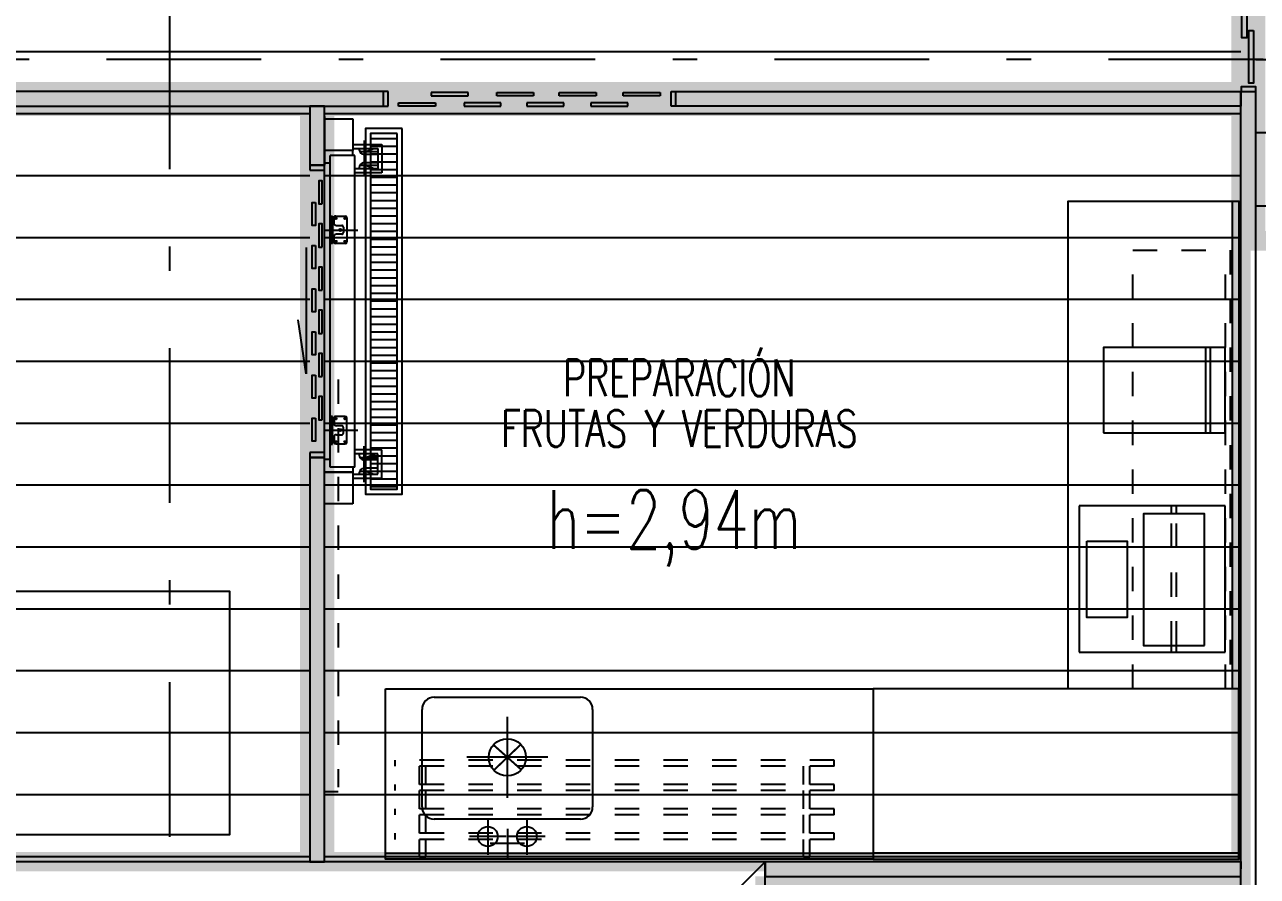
# Model space of a CAD drawing. Header units: millimetres. Extents: x -77 to 207, y -160 to 187.
# Drawn here: x -37.73 to -32.67, y 11.35 to 14.84 of the extents above; entities that cross this region are included whole.
import ezdxf
from ezdxf.enums import TextEntityAlignment as Align
from ezdxf.xclip import XClip

# ---------------------------------------------------------------- set-up
doc = ezdxf.new("R2010")
doc.units = ezdxf.units.MM
doc.header["$LTSCALE"] = 0.1
for name, pattern in [('X REF - ANELO INST bind$0$X REF - ANELO$0$DASHDOT2', [12.7, 6.35, -3.175, 0, -3.175]), ('X REF - ANELO INST bind$0$X REF - ANELO$0$DASHED', [0.75, 0.5, -0.25]), ('X REF - ANELO INST bind$0$X REF - ANELO$0$HIDDEN2', [0.1875, 0.125, -0.0625]), ('X REF - ANELO INST bind$0$X REF - ANELO$0$PLANO BASE ROCA II-2$0$HIDDEN', [0.375, 0.25, -0.125])]:
    doc.linetypes.add(name, pattern=pattern)
for name, color, linetype in [('C01 Foil blanco', 30, 'Continuous'), ('C02 PRY comun', 191, 'Continuous'), ('C07 P media Tº', 140, 'Continuous'), ('X REF - ANELO INST bind$0$X REF - ANELO$0$A-CAMARA', 7, 'Continuous'), ('X REF - ANELO INST bind$0$X REF - ANELO$0$C-CÁMARA', 8, 'Continuous'), ('X REF - ANELO INST bind$0$X REF - ANELO$0$C-METALICA', 8, 'Continuous'), ('X REF - ANELO INST bind$0$X REF - ANELO$0$E-AC INOX', 8, 'Continuous'), ('X REF - ANELO INST bind$0$X REF - ANELO$0$E-GENERAL', 8, 'Continuous'), ('X REF - ANELO INST bind$0$X REF - ANELO$0$E-REJILLAS', 8, 'Continuous'), ('X REF - ANELO INST bind$0$X REF - ANELO$0$MET-EJE CABRIADAS', 8, 'X REF - ANELO INST bind$0$X REF - ANELO$0$DASHDOT2'), ('X REF - ANELO INST bind$0$X REF - ANELO$0$R-NOMBRE LOCAL', 7, 'Continuous')]:
    doc.layers.add(name, color=color, linetype=linetype)
doc.styles.get("Standard").update_dxf_attribs({"font": 'arial.ttf'})
doc.styles.add('X REF - ANELO INST bind$0$X REF - ANELO$0$VAUX', font='romans.shx', dxfattribs={"width": 0.85})
pattern_1 = [(0, (0, 0), (0, 0.254), [])]

# ---------------------------------------------------------------- blocks, each defined once
blk = doc.blocks.new('X REF - ANELO INST bind$0$X REF - ANELO$0$CORTINA 120')
at = {"layer": 'X REF - ANELO INST bind$0$X REF - ANELO$0$C-CÁMARA'}
for p, q in [((-1.187878039766019, 5.529727786779404e-10), (-1.207878039766456, 5.529727786779404e-10)), ((-1.187878039766019, -0.0599999994465179), (-1.187878039766019, 5.529727786779404e-10)), ((-0.02787803976689252, -0.0599999994465179), (-0.02787803976689252, 5.529727786779404e-10)), ((-0.02787803976689252, 5.529727786779404e-10), (-0.007878039766455958, 5.529727786779404e-10)), ((-0.9913196434663405, -0.00367568342994673, -0.04208977810284295), (-1.142713643603201, -0.00367568342994673, -0.04208977810284295)), ((-1.142713643603201, -0.00367568342994673, -0.04208977810284295), (-1.142713643603201, -0.01726637770048001, -0.04208977810284295)), ((-1.142713643603201, -0.01726637770048001, -0.04208977810284295), (-0.9913196434663405, -0.01726637770048001, -0.04208977810284295)), ((-1.010216087129265, -0.06000000004951289), (-1.010216087129265, -0.04640930577897961)), ((-1.010216087129265, -0.04640930577897961), (-0.8588220869924044, -0.04640930577897961)), ((-0.9913196434663405, -0.01726637770048001, -0.04208977810284295), (-0.9913196434663405, -0.00367568342994673, -0.04208977810284295)), ((-0.728570066597058, -0.003675683430401477, -0.0420897781027488), (-0.879964066733919, -0.003675683430401477, -0.0420897781027488)), ((-0.879964066733919, -0.003675683430401477, -0.0420897781027488), (-0.879964066733919, -0.01726637770093475, -0.0420897781027488)), ((-0.879964066733919, -0.01726637770093475, -0.0420897781027488), (-0.728570066597058, -0.01726637770093475, -0.0420897781027488)), ((-0.8588220869924044, -0.04640930577897961), (-0.8588220869924044, -0.06000000004951289)), ((-0.7474665102599829, -0.04640930577943436), (-0.5960725101231219, -0.04640930577943436)), ((-0.7474665102599829, -0.06000000004996764), (-0.7474665102599829, -0.04640930577943436)), ((-0.728570066597058, -0.01726637770093475, -0.0420897781027488), (-0.728570066597058, -0.003675683430401477, -0.0420897781027488)), ((-0.4725410689484306, -0.003675683430401477, -0.0420897781027488), (-0.6239350690852916, -0.003675683430401477, -0.0420897781027488)), ((-0.6239350690852916, -0.003675683430401477, -0.0420897781027488), (-0.6239350690852916, -0.01726637770093475, -0.0420897781027488)), ((-0.6239350690852916, -0.01726637770093475, -0.0420897781027488), (-0.4725410689484306, -0.01726637770093475, -0.0420897781027488)), ((-0.5960725101231219, -0.04640930577943436), (-0.5960725101231219, -0.06000000004996764)), ((-0.489745697178023, -0.06000000004996764), (-0.489745697178023, -0.04640930577943436)), ((-0.489745697178023, -0.04640930577943436), (-0.338351697041162, -0.04640930577943436)), ((-0.4725410689484306, -0.01726637770093475, -0.0420897781027488), (-0.4725410689484306, -0.003675683430401477, -0.0420897781027488)), ((-0.3555563252707543, -0.01726637770093475, -0.0420897781027488), (-0.3555563252707543, -0.003675683430401477, -0.0420897781027488)), ((-0.3555563252707543, -0.003675683430401477, -0.0420897781027488), (-0.2041623251338933, -0.003675683430401477, -0.0420897781027488)), ((-0.2041623251338933, -0.01726637770093475, -0.0420897781027488), (-0.3555563252707543, -0.01726637770093475, -0.0420897781027488)), ((-0.338351697041162, -0.04640930577943436), (-0.338351697041162, -0.06000000004996764)), ((-0.06997295322662467, -0.04640930577943436), (-0.2213669533634857, -0.04640930577943436)), ((-0.2213669533634857, -0.04640930577943436), (-0.2213669533634857, -0.06000000004996764)), ((-0.2041623251338933, -0.003675683430401477, -0.0420897781027488), (-0.2041623251338933, -0.01726637770093475, -0.0420897781027488)), ((-0.06997295322662467, -0.06000000004996764), (-0.06997295322662467, -0.04640930577943436)), ((-1.207878039766456, -0.0599999994465179), (-1.187878039766019, -0.0599999994465179)), ((-0.8588220869924044, -0.06000000004951289), (-1.010216087129265, -0.06000000004951289)), ((-0.5960725101231219, -0.06000000004996764), (-0.7474665102599829, -0.06000000004996764)), ((-0.338351697041162, -0.06000000004996764), (-0.489745697178023, -0.06000000004996764)), ((-0.2213669533634857, -0.06000000004996764), (-0.06997295322662467, -0.06000000004996764)), ((-0.007878039766455958, -0.0599999994465179), (-0.02787803976689252, -0.0599999994465179))]:
    blk.add_line(p, q, dxfattribs=at)
blk = doc.blocks.new('X REF - ANELO INST bind$0$X REF - ANELO$0$p corred 120')
at = {"layer": 'X REF - ANELO INST bind$0$X REF - ANELO$0$E-REJILLAS'}
h = blk.add_hatch(dxfattribs=at)
h.set_pattern_fill('LINE', color=256, scale=0.009999999999999998, angle=0.004379848361435935, style=0)
h.set_pattern_definition([(0.004379848361399966, (0.2481686320427343, -0.3532290613159148), (-2.427058092618581e-06, 0.03174999990723447), [])])
h.paths.add_polyline_path([(0.358155909785961, -0.1103886063497837), (0.2481549925341823, -0.1103989873411818), (0.248244804801061, -1.57039991186858), (0.3582379384227863, -1.570387681822385)])
at = {"layer": 'X REF - ANELO INST bind$0$X REF - ANELO$0$A-CAMARA'}
for p, q in [((0.05999999982441295, -0.04081491753277078), (0.06001528837941805, -0.240814916949148)), ((1.528855500509962e-05, -0.240819503515695), (0.06001528837941805, -0.240814916949148)), ((0.06011466399240817, -1.439995412733879), (0.0001146641616287525, -1.439999999300426)), ((0.06012995254741327, -1.639995412150256), (0.06011466399240817, -1.439995412733879))]:
    blk.add_line(p, q, dxfattribs=at)
at = {"layer": 'X REF - ANELO INST bind$0$X REF - ANELO$0$C-CÁMARA'}
for p, q in [((0.06000076425243606, -0.05081491750547684), (0.1757701474975875, -0.05080606777278263)), ((0.06001066662838639, -0.1803546406222267), (0.06000076425243606, -0.05081491750547684)), ((0.1757701474975875, -0.05080606777278263), (0.1757800498735378, -0.1803457908895325)), ((0.2220541515694094, -0.1394822045592718), (0.2220653960052914, -0.2865783279469269)), ((0.1757800498735378, -0.1803457908895325), (0.06001066662838639, -0.1803546406222267)), ((0.1757800498735378, -0.180345790888623), (0.06001066662838639, -0.1803546406222267)), ((0.0601199439672655, -1.448145813609926), (0.06001466533916755, -0.1918450116183976)), ((0.1844876524999108, -0.2008054018231178), (0.08370771366617191, -0.2008131057214086)), ((0.08370771366617191, -1.47999360126687), (0.08370771366617191, -0.2008131057214086)), ((0.1757781758019519, -0.1558297811973262), (0.2948766508543486, -0.1558206769793742)), ((0.1757793988863341, -0.1718297811503362), (0.2788778739854934, -0.1718219000167664)), ((0.175781613914296, -0.2008060673360887), (0.1757800498739925, -0.180345790888623)), ((0.1845824734514281, -1.479985898184168), (0.1844876525001382, -0.2008054018231178)), ((0.2044048647235286, -0.1845064865067343), (0.2788788431953435, -0.1845007935091871)), ((0.2788797743542091, -0.19668191621804), (0.2288640077290438, -0.1966857395618717)), ((0.2302241637817133, -0.1845045128077345), (0.2622115918006784, -0.1718231740335341)), ((0.2788778739854934, -0.1718219000167664), (0.2788842776008096, -0.2555919567528235)), ((0.2948766508543486, -0.1558206769793742), (0.294885500638884, -0.2715907336214514)), ((0.06001528838032755, -0.240814916949148), (1.528855545984698e-05, -0.240819503515695)), ((1.528855545984698e-05, -0.240819503515695), (1.681741059655906e-05, -0.2608195034576966)), ((0.08371014833801382, -0.2326627043685221), (0.06001466533916755, -0.2326645157177154)), ((0.06001681723591901, -0.2608149168911496), (0.06001528838032755, -0.240814916949148)), ((0.2062584855543719, -0.2400055759146653), (0.2788830857102766, -0.2400000242887472)), ((0.2788823772325486, -0.23073194055155), (0.2288666106073833, -0.2307357638953818)), ((0.2288673190855661, -0.240003847632579), (0.2663012806833649, -0.255592918631919)), ((1.681741059655906e-05, -0.2608195034576966), (0.06001681723591901, -0.2608149168911496)), ((0.2788842776008096, -0.2555919567528235), (0.1844888152882049, -0.2555991726037519)), ((0.294885500638884, -0.2715907336214514), (0.1844900383725872, -0.2715991725567619)), ((0.08729172965922771, -0.4493557425068957), (0.09324605259007512, -0.4493552873418594)), ((0.08730037930263279, -0.5625076177891515), (0.08729172965922771, -0.4493557425068957)), ((0.09324605259007512, -0.4493552873418594), (0.09324780744327654, -0.4723117191999791)), ((0.106193054527921, -0.4496803036265646), (0.1446989094379205, -0.4496773601322275)), ((0.09324780744327654, -0.4723117191999791), (0.09325294737982404, -0.539550730765086)), ((0.09920984530572241, -0.4832590228613753), (0.09920781250821165, -0.4566666136709046)), ((0.1088823739219151, -0.4875365130603768), (0.1304370059829125, -0.4875348653645233)), ((0.1374233160277072, -0.4945201073846874), (0.1374250601061249, -0.5173355890440234)), ((0.1516852194822604, -0.4566626021523916), (0.1516927761804254, -0.5555169193826259)), ((0.09325294737982404, -0.539550730765086), (0.0932547022334802, -0.5625071626241152)), ((0.09921536920637664, -0.5555209309011389), (0.0992133114882563, -0.5286025157220138)), ((0.1304398180859607, -0.5243218990874539), (0.1088851860249633, -0.5243235467833074)), ((-0.01566472446438638, -0.5790260682858843), (-0.01562511544443623, -1.097178637416846)), ((0.0932547022334802, -0.5625071626241152), (0.08730037930263279, -0.5625076177891515)), ((0.1447075341602613, -0.5625032294269658), (0.1062016792507166, -0.562506172921303)), ((-0.01562511544443623, -1.097178637416846), (-0.04831090843890706, -0.8748282696492424)), ((0.09330871749943981, -1.271792225335048), (0.08735439456904714, -1.271792680500084)), ((0.08735439456904714, -1.271792680500084), (0.08736304421199748, -1.38494455578234)), ((0.09331047235309597, -1.294748657194077), (0.09330871749943981, -1.271792225335048)), ((0.09331561228964347, -1.361987668759184), (0.09331047235309597, -1.294748657194077)), ((0.09927045249696675, -1.278777545676576), (0.09927251021554184, -1.305695960855473)), ((0.1447615494266756, -1.271788292137899), (0.1062556945166762, -1.271791235632236)), ((0.130499670892732, -1.309971803358621), (0.1089450388312798, -1.309973451054475)), ((0.1517554161691805, -1.377627851388297), (0.1517478594710155, -1.278773534158063)), ((0.09331736714284489, -1.384944100617304), (0.09331561228964347, -1.361987668759184)), ((0.09927597639762098, -1.351039453716112), (0.09927800919513174, -1.37763186290681)), ((0.108947850934328, -1.346760484777406), (0.1305024829957802, -1.346758837081552)), ((0.1374877250159443, -1.339772527037212), (0.1374859809370719, -1.316957045377876)), ((0.08736304421199748, -1.38494455578234), (0.09331736714284489, -1.384944100617304)), ((0.1062643192394717, -1.384617104926974), (0.1447701741490164, -1.384614161432637)), ((0.2949801683280384, -1.409183688160965), (0.1845847060617416, -1.409192127096276)), ((0.2221690175942967, -1.541303350539692), (0.2221577731588695, -1.394207227151128)), ((0.2949890181125738, -1.524953744803042), (0.2949801683280384, -1.409183688160965)), ((0.06011313513499772, -1.419995412791877), (0.0001131353096752719, -1.419999999358424)), ((0.0001131353096752719, -1.419999999358424), (0.0001146641652667313, -1.439999999300426)), ((0.0001146641652667313, -1.439999999300426), (0.06011466399058918, -1.439995412733879)), ((0.08381077002786697, -1.44814400261771), (0.06011528703174918, -1.448145813965994)), ((0.2789813914591832, -1.425184911198357), (0.1845859291456691, -1.425192127049286)), ((0.2063579831938114, -1.440782395287442), (0.2789825833497162, -1.440776843661524)), ((0.2289668167245509, -1.440780667005356), (0.2663983945417385, -1.425185873077453)), ((0.2789832918278989, -1.450044927398721), (0.2289675252022789, -1.450048750742553)), ((0.2789877950749542, -1.508954967933505), (0.2789813914591832, -1.425184911198357)), ((0.06011928573752812, -1.500455689060573), (0.1758886689831343, -1.500446839327878)), ((0.1758886689876817, -1.500446839327878), (0.06011928574207559, -1.500455689060573)), ((0.06012918811347845, -1.629995412177323), (0.06011928573752812, -1.500455689060573)), ((0.1845824734514281, -1.479985898184168), (0.08370771366617191, -1.47999360126687)), ((0.175887104947833, -1.47998656288155), (0.1758905430597224, -1.524962849020994)), ((0.1758886689831343, -1.500446839327878), (0.1758985713586299, -1.629986562444628)), ((0.1758893199753402, -1.508962849067075), (0.2789877950749542, -1.508954967933505)), ((0.2045128473928344, -1.496281767439541), (0.278986825865104, -1.496276074441994)), ((0.2789858947062385, -1.484094951733141), (0.2289701280810732, -1.484098775076973)), ((0.2303321464510191, -1.496279793740541), (0.2623215128901393, -1.508956241950273)), ((0.1758905430597224, -1.524962849020994), (0.2949890181125738, -1.524953744803042)), ((0.1758985713586299, -1.629986562444628), (0.06012918811347845, -1.629995412177323))]:
    blk.add_line(p, q, dxfattribs=at)
at = {"layer": 'X REF - ANELO INST bind$0$X REF - ANELO$0$C-CÁMARA', "linetype": 'X REF - ANELO INST bind$0$X REF - ANELO$0$PLANO BASE ROCA II-2$0$HIDDEN'}
for p, q in [((0.116386141356088, -1.11961392538592), (0.1164979733785003, -2.793440282978281)), ((0.06020639532198402, -2.810870998430573), (0.1164979733785003, -2.810866695346249))]:
    blk.add_line(p, q, dxfattribs=at)
at = {"layer": 'X REF - ANELO INST bind$0$X REF - ANELO$0$C-CÁMARA'}
for points in [[(0.05041674581434563, -0.3994941732416919), (0.05040949998192445, -0.3047065086252587), (0.03681880575140895, -0.3047075475355996), (0.03682605158337537, -0.3994952121520328)], [(0.02314759106593556, -0.3932655428741327), (0.02315483689790199, -0.4880532074905659), (0.009564142667386477, -0.4880542464009068), (0.0095568968349653, -0.3932665817844736)], [(0.05042399164631206, -0.5766080732337286), (0.05041674581389088, -0.4818204086172955), (0.03682605158337537, -0.4818214475276363), (0.0368332974153418, -0.5766091121440695)], [(0.02315483689790199, -0.5703794428661695), (0.02316208272986842, -0.6651671074826027), (0.009571388499352906, -0.6651681463929435), (0.00956414266693173, -0.5703804817765104)], [(0.05043123747827849, -0.7537219732257654), (0.05042399164585731, -0.6589343086093322), (0.0368332974153418, -0.6589353475196731), (0.03684054324730823, -0.7537230121361063)], [(0.02317466922090716, -0.7474933418959608), (0.02318191505287359, -0.842281006512394), (0.009591220822358082, -0.8422820454227349), (0.009583974989936905, -0.7474943808063017)], [(0.05045106980128367, -0.9308358722555568), (0.05044382396886249, -0.8360482076391236), (0.03685312973834698, -0.8360492465494644), (0.03686037557031341, -0.9308369111658976)], [(0.02318191505287359, -0.9246072418879976), (0.02318916088484002, -1.019394906504431), (0.009598466654324511, -1.019395945414772), (0.009591220821903335, -0.9246082807983385)], [(0.05045831563325009, -1.107949772247594), (0.05045106980082892, -1.01316210763116), (0.03686037557031341, -1.013163146541501), (0.03686762140227984, -1.107950811157934)], [(0.02320174737565139, -1.101721140917789), (0.02320899320761782, -1.196508805534222), (0.009618298977102313, -1.196509844444563), (0.009611053144681136, -1.10172217982813)], [(0.0504781479560279, -1.285063671277385), (0.05047090212360672, -1.190276006660952), (0.03688020789309121, -1.190277045571293), (0.03688745372505764, -1.285064710187726)], [(0.02320899320761782, -1.278835040909826), (0.02321623903958425, -1.373622705526259), (0.009625544809068742, -1.3736237444366), (0.009618298976647566, -1.278836079820167)]]:
    blk.add_lwpolyline(points, close=True, dxfattribs=at)
for centre, radius in [((0.1070926787383542, -0.4587212149817788), 0.002908384888042701), ((0.1246872976612394, -0.5066786752743155), 0.004410272040486828), ((0.1438006674629833, -0.458718408921186), 0.002908384888042701), ((0.1070999212256538, -0.5534651241321171), 0.002908384888042701), ((0.1438079099502829, -0.5534623180715244), 0.002908384888042701), ((0.1071553187271093, -1.280832146987677), 0.002908384888042701), ((0.1438633074517384, -1.280829340927085), 0.002908384888042701), ((0.1247498479292517, -1.327615906442588), 0.004410272040486828), ((0.1071625612144089, -1.375576056137788), 0.002908384888042701), ((0.143870549939038, -1.375573250077196), 0.002908384888042701)]:
    blk.add_circle(centre, radius, dxfattribs=at)
for centre, radius, start, end in [((0.2252351918427848, -0.173323533949997), 0.02364235512369152, 176.3727696468299, 278.829111032391), ((0.2252413665073618, -0.2540985240282225), 0.02364235512369152, 81.17964866432548, 183.6359900498738), ((0.1061935885400089, -0.4566660796588167), 0.006985776052429889, 90.00437984836142, 180.0043798483615), ((0.1446994434500084, -0.4566631361644795), 0.006985776052429889, 0.004379848361439611, 90.00437984836142), ((0.110960614987107, -0.4697622555502221), 0.01789534341620205, 171.8182378285166, 263.3310172399561), ((0.1304375399954552, -0.4945206413967753), 0.006985776052374604, 0.00437984929942335, 90.00437984929941), ((0.1109661444925223, -0.5420974863538959), 0.01789534341620205, 96.67774245677106, 188.1905218681915), ((0.1062011452381739, -0.555520396889051), 0.006985776052429889, 180.0043798483615, 270.0043798483615), ((0.1304392840738728, -0.5173361230561113), 0.006985776052374604, 270.0043798474234, 0.00437984742345584), ((0.1447070001481734, -0.5555174533947138), 0.006985776052429889, 270.0043798483615, 0.004379848361439611), ((0.1110232798964716, -1.292199193543411), 0.01789534341620205, 171.8182378285166, 263.3310172399561), ((0.106256228528764, -1.278777011664488), 0.006985776052429889, 90.00437984836142, 180.0043798483615), ((0.1305002049048198, -1.316957579389964), 0.006985776052374604, 0.00437984929942335, 90.00437984929941), ((0.1447620834387635, -1.278774068170151), 0.006985776052429889, 0.004379848361439611, 90.00437984836142), ((0.1110288094023417, -1.364534424347084), 0.01789534341620205, 96.67774245677106, 188.1905218681915), ((0.1305019489836923, -1.3397730610493), 0.006985776052374604, 270.0043798474234, 0.00437984742345584), ((0.106263785226929, -1.377631328894722), 0.006985776052429889, 180.0043798483615, 270.0043798483615), ((0.1447696401369285, -1.377628385400385), 0.006985776052429889, 270.0043798483615, 0.004379848361439611), ((0.2253387093164747, -1.426686545130451), 0.02364235512369152, 176.3727696468299, 278.829111032391), ((0.2253448839810517, -1.507461535209586), 0.02364235512369152, 81.17964866432548, 183.6359900498738)]:
    blk.add_arc(centre, radius, start, end, dxfattribs=at)
at = {"layer": 'X REF - ANELO INST bind$0$X REF - ANELO$0$C-METALICA', "color": 8}
for p, q in [((0.05832298370523858, -0.5066837483466315), (0.197015201661543, -0.5066731463286942)), ((0.05838553397279611, -1.327620979514904), (0.1970777519295552, -1.327610377496967))]:
    blk.add_line(p, q, dxfattribs=at)
at = {"layer": 'X REF - ANELO INST bind$0$X REF - ANELO$0$E-REJILLAS'}
blk.add_lwpolyline([(0.3781630244451264, -0.09039379684548277), (0.228162579324362, -0.09039379684548277), (0.2282359017424369, -1.590393796845483), (0.3782394672196971, -1.590393796845483), (0.3781630244451264, -0.09039379684548277)], dxfattribs=at)
blk.add_lwpolyline([(0.358155909785961, -0.1103886063497837), (0.2481549925341823, -0.1103989873411818), (0.248244804801061, -1.57039991186858), (0.3582379384227863, -1.570387681822385)], close=True, dxfattribs=at)
blk = doc.blocks.new('X REF - ANELO INST bind$0$X REF - ANELO$0$cortina 2.00')
at = {"layer": 'X REF - ANELO INST bind$0$X REF - ANELO$0$C-CÁMARA', "elevation": 0.0008353104744430037}
for points in [[(2008.240528821176, 1451.491705923802), (2008.240528821176, 1451.471705923801), (2008.300528821175, 1451.471705923801), (2008.300528821175, 1451.491705923802)], [(2008.240528821176, 1449.491705923802), (2008.240528821176, 1449.511705923802), (2008.300528821175, 1449.511705923802), (2008.300528821175, 1449.491705923802)]]:
    blk.add_lwpolyline(points, dxfattribs=at)
at = {"layer": 'X REF - ANELO INST bind$0$X REF - ANELO$0$C-CÁMARA', "elevation": 0.0008353119121495744}
for points in [[(2008.249090382016, 1451.241139841509), (2008.249090382016, 1451.457028989322), (2008.269090382016, 1451.457028989322), (2008.269090382016, 1451.241139841509)], [(2008.277755939228, 1451.050735397096), (2008.277755939228, 1451.270735397092), (2008.297755939227, 1451.270735397092), (2008.297755939227, 1451.050735397096)], [(2008.249090382016, 1450.876856772984), (2008.249090382016, 1451.076856772979), (2008.269090382016, 1451.076856772979), (2008.269090382016, 1450.876856772984)], [(2008.277755939228, 1450.716856772985), (2008.277755939228, 1450.91685677298), (2008.297755939227, 1450.91685677298), (2008.297755939227, 1450.716856772985)], [(2008.249090382016, 1450.54992047671), (2008.249090382016, 1450.749920476706), (2008.269090382016, 1450.749920476706), (2008.269090382016, 1450.54992047671)], [(2008.277755939228, 1450.379516032299), (2008.277755939228, 1450.579516032295), (2008.297755939227, 1450.579516032295), (2008.297755939227, 1450.379516032299)], [(2008.249090382016, 1450.20564343975), (2008.249090382016, 1450.405643439745), (2008.269090382016, 1450.405643439745), (2008.269090382016, 1450.20564343975)], [(2008.277755939228, 1450.04564343975), (2008.277755939228, 1450.245643439745), (2008.297755939227, 1450.245643439745), (2008.297755939227, 1450.04564343975)], [(2008.249090382016, 1449.878701111913), (2008.249090382016, 1450.078701111908), (2008.269090382016, 1450.078701111908), (2008.269090382016, 1449.878701111913)], [(2008.277755939228, 1449.715232963775), (2008.277755939228, 1449.91523296377), (2008.297755939227, 1449.91523296377), (2008.297755939227, 1449.715232963775)], [(2008.249090382016, 1449.551764815638), (2008.249090382016, 1449.751764815633), (2008.269090382016, 1449.751764815633), (2008.269090382016, 1449.551764815638)]]:
    blk.add_lwpolyline(points, close=True, dxfattribs=at)
blk = doc.blocks.new('X REF - ANELO INST bind$0$X REF - ANELO$0$N Local')
at = {"layer": 'X REF - ANELO INST bind$0$X REF - ANELO$0$R-NOMBRE LOCAL', "lineweight": 0, "style": 'X REF - ANELO INST bind$0$X REF - ANELO$0$VAUX', "width": 0.85}
for p in [(6337.571769196384, -934.4548905287525), (6337.571769196384, -934.7148587994149)]:
    blk.add_attdef('NOMBRE', text='', height=0.1822500000000217, dxfattribs=at).set_placement(p, align=Align.CENTER)
blk = doc.blocks.new('X REF - ANELO INST bind$0$X REF - ANELO$0$Mesada 2000x700')
at = {"layer": 'X REF - ANELO INST bind$0$X REF - ANELO$0$E-AC INOX', "elevation": -0.01527033630887057}
for points in [[(-37.01162645573577, 1.864283788223347), (-35.01162645573599, 1.864283788223347), (-35.01162645573599, 1.164283788223301), (-37.01162645573577, 1.164283788223301)], [(-37.01162645573577, 1.189283788223285), (-35.01162645573599, 1.189283788223285), (-35.01162645573599, 1.164283788223301), (-37.01162645573577, 1.164283788223301)]]:
    blk.add_lwpolyline(points, close=True, dxfattribs=at)
blk = doc.blocks.new('X REF - ANELO INST bind$0$X REF - ANELO$0$Estanteria 1800x400')
at = {"layer": 'X REF - ANELO INST bind$0$X REF - ANELO$0$E-AC INOX', "linetype": 'X REF - ANELO INST bind$0$X REF - ANELO$0$DASHED', "elevation": -0.01527033630887057}
blk.add_lwpolyline([(-36.81162645573599, -0.03825719987361964), (-36.81162645573599, 0.3617428001269261), (-35.01162645573599, 0.3617428001269261), (-35.01162645573599, -0.03825719987361964)], close=True, dxfattribs=at)
blk.add_lwpolyline([(-36.81162645573599, -0.01825719987362362), (-35.01162645573599, -0.01825719987362362)], dxfattribs=at)
blk = doc.blocks.new('X REF - ANELO INST bind$0$X REF - ANELO$0$BALANZA')
at = {"layer": 'X REF - ANELO INST bind$0$X REF - ANELO$0$E-AC INOX'}
for p, q in [((0, -0.05999999999999961), (0.3500000000000005, -0.05999999999999961)), ((0, -0.08000000000000007), (0.3500000000000005, -0.08000000000000007))]:
    blk.add_line(p, q, dxfattribs=at)
blk.add_lwpolyline([(0, -0.5), (0, 0), (0.3500000000000005, 0), (0.3500000000000005, -0.5)], close=True, dxfattribs=at)
blk = doc.blocks.new('X REF - ANELO INST bind$0$X REF - ANELO$0$Envasadora Resinite')
at = {"layer": 'X REF - ANELO INST bind$0$X REF - ANELO$0$E-AC INOX'}
for p, q in [((0, -0.6000000000000227), (0, 0)), ((0.6000000000000227, 0), (0.6000000000000227, -0.6000000000000227))]:
    blk.add_line(p, q, dxfattribs=at)
at = {"layer": 'X REF - ANELO INST bind$0$X REF - ANELO$0$E-AC INOX', "linetype": 'X REF - ANELO INST bind$0$X REF - ANELO$0$HIDDEN2'}
for p, q in [((0, -0.2000000000000455), (0.02749999999997499, -0.2000000000000455)), ((0.02749999999997499, -0.2000000000000455), (0.5674999999999955, -0.2000000000000455)), ((0.5674999999999955, -0.2000000000000455), (0.6000000000000227, -0.2000000000000455)), ((0, -0.2200000000000273), (0.02749999999997499, -0.2200000000000273)), ((0.02749999999997499, -0.2200000000000273), (0.5674999999999955, -0.2200000000000273)), ((0.5674999999999955, -0.2200000000000273), (0.6000000000000227, -0.2200000000000273))]:
    blk.add_line(p, q, dxfattribs=at)
at = {"layer": 'X REF - ANELO INST bind$0$X REF - ANELO$0$E-AC INOX'}
for points in [[(0.02749999999997499, -0.08500000000003638), (0.5674999999999955, -0.08500000000003638), (0.5674999999999955, -0.3350000000000364), (0.02749999999997499, -0.3350000000000364)], [(0.4549999999999841, -0.5674999999999955), (0.4549999999999841, -0.4025000000000318), (0.1424999999999841, -0.4025000000000318), (0.1424999999999841, -0.5674999999999955)]]:
    blk.add_lwpolyline(points, close=True, dxfattribs=at)
at = {"layer": 'X REF - ANELO INST bind$0$X REF - ANELO$0$E-GENERAL'}
for p, q in [((0, 0), (0.6000000000000227, 0)), ((0.6000000000000227, -0.6000000000000227), (0, -0.6000000000000227))]:
    blk.add_line(p, q, dxfattribs=at)
blk = doc.blocks.new('X REF - ANELO INST bind$0$X REF - ANELO$0$Mesada 1500x700')
at = {"layer": 'X REF - ANELO INST bind$0$X REF - ANELO$0$E-AC INOX', "elevation": -0.01527033630887057}
for points in [[(-33.51162645573599, 1.864283788223347), (-35.01162645573599, 1.864283788223347), (-35.01162645573599, 1.164283788222164), (-33.51162645573599, 1.164283788222164)], [(-33.51162645573599, 1.189283788222163), (-35.01162645573599, 1.189283788222163), (-35.01162645573599, 1.164283788222164), (-33.51162645573599, 1.164283788222164)]]:
    blk.add_lwpolyline(points, close=True, dxfattribs=at)
blk = doc.blocks.new('X REF - ANELO INST bind$0$X REF - ANELO$0$Estantería de caños 1800x400')
at = {"layer": 'X REF - ANELO INST bind$0$X REF - ANELO$0$E-AC INOX', "linetype": 'X REF - ANELO INST bind$0$X REF - ANELO$0$DASHED'}
for p, q in [((-26.60867388031124, 10.62113270285357, 1.776889401242099e-09), (-28.40867388026891, 10.62113270285357, 1.776889401242099e-09)), ((-28.40867388026891, 10.59613270285428, 1.776889401242099e-09), (-28.40867388026891, 10.62113270285357, 1.776889401242099e-09)), ((-26.60867388031124, 10.59613270285428, 1.776889401242099e-09), (-26.60867388031124, 10.62113270285357, 1.776889401242099e-09)), ((-26.60867388031124, 10.59613270285428, 1.776889401242099e-09), (-28.40867388026891, 10.59613270285428, 1.776889401242099e-09)), ((-28.30867388027127, 10.52113270285605, 1.776889401242099e-09), (-28.30867388027127, 10.59613270285428, 1.776889401242099e-09)), ((-28.28367388027186, 10.52113270285605, 1.776889401242099e-09), (-28.28367388027186, 10.59613270285428, 1.776889401242099e-09)), ((-26.73367388030852, 10.52113270285605, 1.776889401242099e-09), (-26.73367388030852, 10.59613270285428, 1.776889401242099e-09)), ((-26.70867388030911, 10.52113270285605, 1.776889401242099e-09), (-26.70867388030911, 10.59613270285428, 1.776889401242099e-09)), ((-26.60867388031124, 10.52113270285605, 1.776889401242099e-09), (-28.40867388026891, 10.52113270285605, 1.776889401242099e-09)), ((-28.40867388026891, 10.49613270285664, 1.776889401242099e-09), (-28.40867388026891, 10.52113270285605, 1.776889401242099e-09)), ((-26.60867388031124, 10.49613270285664, 1.776889401242099e-09), (-26.60867388031124, 10.52113270285605, 1.776889401242099e-09)), ((-26.60867388031124, 10.49613270285664, 1.776889401242099e-09), (-28.40867388026891, 10.49613270285664, 1.776889401242099e-09)), ((-28.30867388027127, 10.42113270285842, 1.776889401242099e-09), (-28.30867388027127, 10.49613270285664, 1.776889401242099e-09)), ((-28.28367388027186, 10.42113270285842, 1.776889401242099e-09), (-28.28367388027186, 10.49613270285664, 1.776889401242099e-09)), ((-26.73367388030852, 10.42113270285842, 1.776889401242099e-09), (-26.73367388030852, 10.49613270285664, 1.776889401242099e-09)), ((-26.70867388030911, 10.42113270285842, 1.776889401242099e-09), (-26.70867388030911, 10.49613270285664, 1.776889401242099e-09)), ((-26.60867388031124, 10.42113270285842, 1.776889401242099e-09), (-28.40867388026891, 10.42113270285842, 1.776889401242099e-09)), ((-28.40867388026891, 10.39613270285889, 1.776889401242099e-09), (-28.40867388026891, 10.42113270285842, 1.776889401242099e-09)), ((-26.60867388031124, 10.39613270285889, 1.776889401242099e-09), (-26.60867388031124, 10.42113270285842, 1.776889401242099e-09)), ((-26.60867388031124, 10.39613270285889, 1.776889401242099e-09), (-28.40867388026891, 10.39613270285889, 1.776889401242099e-09)), ((-28.30867388027127, 10.32113270286067, 1.776889401242099e-09), (-28.30867388027127, 10.39613270285889, 1.776889401242099e-09)), ((-28.28367388027186, 10.32113270286067, 1.776889401242099e-09), (-28.28367388027186, 10.39613270285889, 1.776889401242099e-09)), ((-26.73367388030852, 10.32113270286067, 1.776889401242099e-09), (-26.73367388030852, 10.39613270285889, 1.776889401242099e-09)), ((-26.70867388030911, 10.32113270286067, 1.776889401242099e-09), (-26.70867388030911, 10.39613270285889, 1.776889401242099e-09)), ((-26.60867388031124, 10.32113270286067, 1.776889401242099e-09), (-28.40867388026891, 10.32113270286067, 1.776889401242099e-09)), ((-28.40867388026891, 10.29613270286137, 1.776889401242099e-09), (-28.40867388026891, 10.32113270286067, 1.776889401242099e-09)), ((-26.60867388031124, 10.29613270286137, 1.776889401242099e-09), (-26.60867388031124, 10.32113270286067, 1.776889401242099e-09)), ((-26.60867388031124, 10.29613270286137, 1.776889401242099e-09), (-28.40867388026891, 10.29613270286137, 1.776889401242099e-09)), ((-28.30867388027127, 10.22113270286314, 1.776889401242099e-09), (-28.30867388027127, 10.29613270286137, 1.776889401242099e-09)), ((-28.28367388027186, 10.22113270286314, 1.776889401242099e-09), (-28.28367388027186, 10.29613270286137, 1.776889401242099e-09)), ((-26.73367388030852, 10.22113270286314, 1.776889401242099e-09), (-26.73367388030852, 10.29613270286137, 1.776889401242099e-09)), ((-26.70867388030911, 10.22113270286314, 1.776889401242099e-09), (-26.70867388030911, 10.29613270286137, 1.776889401242099e-09)), ((-28.30867388027127, 10.22113270286314, 1.776889401242099e-09), (-28.28367388027186, 10.22113270286314, 1.776889401242099e-09)), ((-26.70867388030911, 10.22113270286314, 1.776889401242099e-09), (-26.73367388030852, 10.22113270286314, 1.776889401242099e-09))]:
    blk.add_line(p, q, dxfattribs=at)
blk = doc.blocks.new('X REF - ANELO INST bind$0$X REF - ANELO$0$VEGETALES')
at = {"layer": 'X REF - ANELO INST bind$0$X REF - ANELO$0$E-AC INOX'}
for p, q in [((0.3700000000000472, -0.1442864126543757), (0.3700000000000472, 0.007187782542407817)), ((0.4500000000000313, -0.1000000000000032), (0.4500000000000313, 0.02000000000000135)), ((0.5300000000000722, -0.1442864126543757), (0.5300000000000722, 0.007187782542407817)), ((0.3799999999999812, -0.04000000000000092), (0.5200000000000813, -0.04000000000000092)), ((0.2942629024016554, -0.06854931505598394), (0.4457370975984389, -0.06854931505598394)), ((0.4542629024016804, -0.06854931505598394), (0.605737097598464, -0.06854931505598394)), ((0.15, -0.1400000000000006), (0.7499999999999986, -0.1400000000000023)), ((0.1000000000000029, -0.590000000000007), (0.1000000000000029, -0.1900000000000013)), ((0.8000000000000028, -0.190000000000003), (0.8000000000000028, -0.5900000000000087)), ((0.4499154187814085, -0.2271712965277164), (0.4499154187814085, -0.5599354359421707)), ((0.2835333490741547, -0.3935533662349453), (0.6162974884886623, -0.3935533662349453)), ((0.7499999999999986, -0.6400000000000059), (0.15, -0.6400000000000041))]:
    blk.add_line(p, q, dxfattribs=at)
at = {"layer": 'X REF - ANELO INST bind$0$X REF - ANELO$0$E-AC INOX', "const_width": 0.008}
for points in [[(0.3928510106363703, -0.3427805989692754), (0.5069049580368343, -0.4444101552430677)], [(0.5051211127193298, -0.3407655652805968), (0.3946290583671086, -0.4462566766138902)]]:
    blk.add_lwpolyline(points, dxfattribs=at)
at = {"layer": 'X REF - ANELO INST bind$0$X REF - ANELO$0$E-AC INOX'}
for centre, radius in [((0.3700000000000472, -0.06854931505598394), 0.0407370975983872), ((0.5300000000000722, -0.06854931505598394), 0.0407370975983872), ((0.4499154187814085, -0.3935533662349453), 0.0763820697072326)]:
    blk.add_circle(centre, radius, dxfattribs=at)
for centre, radius, start, end in [((0.15, -0.1900000000000013), 0.0499999999999999, 90, 180), ((0.7499999999999986, -0.190000000000003), 0.0499999999999998, 0, 90), ((0.15, -0.590000000000007), 0.0499999999999998, 180, 270), ((0.7499999999999986, -0.5900000000000087), 0.0499999999999999, 270, 0)]:
    blk.add_arc(centre, radius, start, end, dxfattribs=at)
blk = doc.blocks.new('X REF - ANELO INST bind$0$X REF - ANELO')
at = {"layer": 'X REF - ANELO INST bind$0$X REF - ANELO$0$A-CAMARA'}
for points in [[(-42.67640985020671, 14.56808219254885), (-42.67640985020671, 14.56808219254885), (-42.61640985020654, 14.50808219254891), (-42.61640985020654, 14.50808219254891), (-42.61640985020654, 14.50808219254891), (-42.61640985020654, 14.50808219254891), (-36.25462228685569, 14.50808219254845), (-36.25462228685569, 14.50808219254845), (-36.25462228685592, 14.56808219254885), (-36.25462228685592, 14.56808219254885), (-42.67640985020671, 14.56808219254885)], [(-32.73692623541683, 14.56807536487093), (-32.73692623541683, 14.56807536487093), (-32.73692623541683, 14.56807536487093), (-32.67692623541734, 14.5680753648707), (-32.67692623541734, 14.5680753648707), (-32.67692623541734, 14.5680753648707), (-32.67692490837476, 1.535112985265682), (-32.67692490837476, 1.535112985265682), (-32.73692623541683, 1.535112985262044), (-32.73692623541683, 1.535112985262044), (-32.73692623541683, 14.56807536487093)], [(-36.49640984916346, 14.50808219896585), (-36.49640984916346, 14.50808219896585), (-36.49640984916346, 14.50808219896585), (-36.55640984916363, 14.50808219896585), (-36.55640984916363, 14.50808219896585), (-36.55640984916363, 14.50808219896585), (-36.55636427820582, 14.2661498638417), (-36.55636427820582, 14.2661498638417), (-36.49640672269061, 14.26615444716385), (-36.49640672269061, 14.26615444716385), (-36.49640984916346, 14.50808219896585)], [(-36.49624969988031, 13.06623446405224), (-36.49624969988031, 13.06623446405224), (-36.49624969988031, 13.06623446405224), (-36.55624969988025, 13.06623446405178), (-36.55624969988025, 13.06623446405178), (-36.55624969988025, 13.06623446405178), (-36.55624859403548, 11.40809122018913), (-36.55624859403548, 11.40809122018913), (-36.49624859403551, 11.40809133139459), (-36.49624859403551, 11.40809133139459), (-36.49624969988031, 13.06623446405224)], [(-42.67640908604308, 11.40807987693494), (-42.67640908604308, 11.40807987693494), (-42.67640908604308, 11.40807987693494), (-42.57640985020566, 11.30807999007443), (-42.57640985020566, 11.30807999007443), (-42.57640985020566, 11.30807999007443), (-34.78918867473579, 11.30807999007465), (-34.78918867473579, 11.30807999007465), (-34.68919555630094, 11.4080946806306), (-34.68919555630094, 11.4080946806306), (-42.67640908604308, 11.40807987693494)], [(-34.78918867473664, 8.687521474611863), (-34.78918867473664, 8.687521474611863), (-34.78918867473664, 8.687521474611863), (-34.6890809069901, 8.587521474612181), (-34.6890809069901, 8.587521474612181), (-34.6890809069901, 8.587521474612181), (-34.68919613700295, 11.40808652085803), (-34.68919613700295, 11.40808652085803), (-34.78918867473579, 11.30807999007465), (-34.78918867473579, 11.30807999007465), (-34.78918867473664, 8.687521474611863)], [(-32.73692623541683, 11.34808219280939), (-32.73692623541683, 11.34808219280939), (-32.73692623541683, 11.34808219280939), (-32.73640984886561, 11.4080821928655), (-32.73640984886561, 11.4080821928655), (-32.73640984886561, 11.4080821928655), (-34.68894294879874, 11.4080821928655), (-34.68894294879874, 11.4080821928655), (-34.68894294879851, 11.34808219286533), (-34.68894294879851, 11.34808219286533), (-32.73692623541683, 11.34808219280939)]]:
    blk.add_lwpolyline(points, dxfattribs=at)
blk.add_lwpolyline([(-35.0546222868557, 14.56808219311456), (-32.73692623541683, 14.56808219311455), (-32.73692623541683, 14.50808219254846), (-35.0546222868557, 14.50808219254846)], close=True, dxfattribs=at)
at = {"layer": 'X REF - ANELO INST bind$0$X REF - ANELO$0$E-GENERAL'}
blk.add_lwpolyline([(-38.08632835320492, 12.51808086579239), (-36.88632835320487, 12.51808086579239), (-36.88632835320487, 11.51808086579239), (-38.08632835320492, 11.51808086579239)], close=True, dxfattribs=at)
at = {"layer": 'X REF - ANELO INST bind$0$X REF - ANELO$0$MET-EJE CABRIADAS'}
for p, q in [((-37.13073689528846, -0.8195543707501998, 0.01943700474020715), (-37.13073689528845, 42.12119932185125, 0.01943700474020715)), ((1.604296267333216, 14.69992297281351), (-54.27994433827325, 14.69992297281353))]:
    blk.add_line(p, q, dxfattribs=at)
at = {"rotation": 180}
blk.add_blockref('X REF - ANELO INST bind$0$X REF - ANELO$0$cortina 2.00', (1975.56411897097, 1466.059788116349), dxfattribs=at)
at = {"xscale": -1}
blk.add_blockref('X REF - ANELO INST bind$0$X REF - ANELO$0$CORTINA 120', (-36.26250032662215, 14.56808219199497), dxfattribs=at)
blk.add_blockref('X REF - ANELO INST bind$0$X REF - ANELO$0$p corred 120', (-36.55637956676128, 14.50696936735717))
ref = blk.add_blockref('X REF - ANELO INST bind$0$X REF - ANELO$0$N Local', (5035.016493181929, 760.8824300719477), dxfattribs=dict(xscale=-0.7999999999999545, yscale=0.8000000000000114, zscale=0.8))
ref.add_attrib('NOMBRE', 'PREPARACIÓN', dxfattribs={"layer": 'X REF - ANELO INST bind$0$X REF - ANELO$0$R-NOMBRE LOCAL', "lineweight": 0, "height": 0.15, "style": 'X REF - ANELO INST bind$0$X REF - ANELO$0$VAUX', "width": 0.7}).set_placement((-35.04092217518324, 13.31851764895134), align=Align.CENTER)
ref.add_attrib('NOMBRE', 'FRUTAS Y VERDURAS', dxfattribs={"layer": 'X REF - ANELO INST bind$0$X REF - ANELO$0$R-NOMBRE LOCAL', "lineweight": 0, "height": 0.15, "style": 'X REF - ANELO INST bind$0$X REF - ANELO$0$VAUX', "width": 0.7}).set_placement((-35.04092217518415, 13.11054303242133), align=Align.CENTER)
at = {"layer": 'X REF - ANELO INST bind$0$X REF - ANELO$0$E-AC INOX'}
for name, p, rotation in [('X REF - ANELO INST bind$0$X REF - ANELO$0$Mesada 2000x700', (-31.58212772654816, 49.12970867291216), 90), ('X REF - ANELO INST bind$0$X REF - ANELO$0$Estanteria 1800x400', (-32.81924201986637, 48.92970867291238), 90), ('X REF - ANELO INST bind$0$X REF - ANELO$0$VEGETALES', (-35.29641151477124, 11.44308221717633), 180)]:
    blk.add_blockref(name, p, dxfattribs=dict(at, rotation=rotation))
at = {"layer": 'X REF - ANELO INST bind$0$X REF - ANELO$0$E-AC INOX', "xscale": -1, "rotation": 270}
for name, p in [('X REF - ANELO INST bind$0$X REF - ANELO$0$BALANZA', (-32.80141151477144, 13.16808221717642)), ('X REF - ANELO INST bind$0$X REF - ANELO$0$Envasadora Resinite', (-32.80141151477144, 12.2680822171764))]:
    blk.add_blockref(name, p, dxfattribs=at)
at = {"layer": 'X REF - ANELO INST bind$0$X REF - ANELO$0$E-AC INOX'}
for name, p in [('X REF - ANELO INST bind$0$X REF - ANELO$0$Mesada 2000x700', (0.7652149409645261, 10.25379842895305)), ('X REF - ANELO INST bind$0$X REF - ANELO$0$Mesada 1500x700', (0.7652149409645261, 10.25379842895305)), ('X REF - ANELO INST bind$0$X REF - ANELO$0$Estantería de caños 1800x400', (-7.797376100959923, 1.203724894641443))]:
    blk.add_blockref(name, p, dxfattribs=at)
blk = doc.blocks.new('X REF - ANELO INST bind')
ref = blk.add_blockref('X REF - ANELO INST bind$0$X REF - ANELO', (0, 0))
XClip(ref).set_block_clipping_path([(-76.96807374145067, -24.7711317477457), (92.98603554183842, 61.16696301676586)])

msp = doc.modelspace()

# ---------------------------------------------------------------- hatches: boundary and pattern name
at = {"layer": 'C01 Foil blanco'}
h = msp.add_hatch(dxfattribs=at)
h.set_pattern_fill('ANSI31', color=256, scale=0.08, style=0)
h.set_pattern_definition([(45, (0, 0), (-0.179605122421383, 0.1796051224213831), [])])
edge = h.paths.add_edge_path()
edge.add_line((-49.02141086340885, 4.584873984418305), (-49.02140985002017, 14.56085159720625))
edge.add_line((-49.02140985002017, 14.56085159720625), (-53.1983998503886, 14.56085159720625))
edge.add_line((-53.1983998503886, 14.56085159720625), (-53.19839985038858, 16.71428552928791))
edge.add_line((-53.19839985038858, 16.71428552928791), (-49.02145092644702, 16.71428557417472))
edge.add_line((-49.02145092644702, 16.71428557417472), (-49.02145092644702, 37.38051236047079))
edge.add_line((-49.02145092644702, 37.38051236047079), (-26.42259650580444, 37.38051242885036))
edge.add_line((-26.42259650580444, 37.38051242885036), (-26.42259650580442, 33.42657431887688))
edge.add_line((-26.42259650580442, 33.42657431887688), (-29.12063812359155, 33.42657431887689))
edge.add_line((-29.12063812359155, 33.42657431887689), (-29.12063812359155, 29.24521714768838))
edge.add_line((-29.12063812359155, 29.24521714768838), (-42.67706725901888, 29.2452284248257))
edge.add_line((-42.67706725901888, 29.2452284248257), (-42.67641222366787, 4.584872972811588))
edge.add_line((-42.67641222366787, 4.584872972811589), (-49.0214097728151, 4.585018212114846))
at = {"layer": 'C02 PRY comun'}
h = msp.add_hatch(dxfattribs=at)
h.set_pattern_fill('_USER', color=256, scale=0.3, double=1, pattern_type=0)
h.set_pattern_definition([(0, (0, 0), (0, 0.3), []), (90, (0, 0), (-0.3, 1.836909530733566e-17), [])])
edge = h.paths.add_edge_path()
edge.add_line((-32.67685472678063, 23.98409735019364), (-32.67692623541709, 23.589430929084))
edge.add_line((-32.67692623541709, 23.589430929084), (-31.89064604953032, 23.58943092908403))
edge.add_line((-31.89064604953032, 23.58943092908403), (-31.89064604953032, 17.84943092898481))
edge.add_line((-31.89064604953032, 17.84943092898481), (-32.6769262354169, 17.84943092898481))
edge.add_line((-32.6769262354169, 17.84943092898481), (-32.67640985020719, 13.95583422719353))
edge.add_line((-32.67640985020719, 13.95583422719353), (-31.87064604953032, 13.95583422719353))
edge.add_line((-31.87064604953032, 13.95583422719353), (-31.87064604953033, 5.615834227186395))
edge.add_line((-31.87064604953033, 5.615834227186395), (-32.67531535550097, 5.615834227186395))
edge.add_line((-32.67531535550097, 5.615834227186395), (-32.67531535550097, 0.1851127970303521))
edge.add_line((-32.67531535550097, 0.1851127970303523), (-31.57531535550097, 0.185112797030353))
edge.add_line((-31.57531535550097, 0.185112797030353), (-31.57531535550097, 29.18471752080132))
edge.add_line((-31.57531535550097, 29.18471752080132), (-32.67591240772336, 29.18489138382316))
edge.add_line((-32.67591240772336, 29.18489138382316), (-32.67614073548669, 27.92471770903555))
edge.add_line((-32.67614073548669, 27.92471770903555), (-32.67692623541709, 27.92471770903554))
edge.add_line((-32.67692623541709, 27.92471770903554), (-32.67692623541709, 24.06931278703984))
edge.add_line((-32.67692623541709, 24.06931278703984), (-32.6156455723642, 23.93499543925827))
at = {"layer": 'C07 P media Tº'}
h = msp.add_hatch(dxfattribs=at)
h.set_pattern_fill('LINE', color=256, scale=0.08, style=0)
h.set_pattern_definition(pattern_1)
h.paths.add_polyline_path([(-32.73692623541683, 14.56808200431533), (-32.7369262354166, 16.57020804139257), (-42.61638597655383, 16.57020804139256), (-42.61638597655383, 14.56808200431534)])
h = msp.add_hatch(dxfattribs=at)
h.set_pattern_fill('LINE', color=256, scale=0.08, style=0)
h.set_pattern_definition(pattern_1)
h.paths.add_polyline_path([(-42.6164085969766, 11.4080797999078), (-42.61640985020654, 14.5080820043154), (-36.55640984916242, 14.50808200431496), (-36.55624859403548, 11.40809103195562)])
h = msp.add_hatch(dxfattribs=at)
h.set_pattern_fill('LINE', color=256, scale=0.08, style=0)
h.set_pattern_definition(pattern_1)
h.paths.add_polyline_path([(-36.49640984916346, 14.50808201073234), (-36.49624859403551, 11.40809114316108), (-32.73692623541683, 11.40808200463199), (-32.73692623541683, 14.50808200431587)])
h = msp.add_hatch(dxfattribs=at)
h.set_pattern_fill('LINE', color=256, scale=0.08, style=0)
h.set_pattern_definition(pattern_1)
edge = h.paths.add_edge_path()
edge.add_line((-34.6890770499374, 11.3480863334844), (-32.73692623541683, 11.3480863334844))
edge.add_line((-32.73692623541683, 11.3480863334844), (-32.73692623541683, 6.615081809555714))
edge.add_line((-32.73692623541683, 6.615081809555714), (-34.68908090730247, 6.615081762596457))
edge.add_line((-34.68908090730247, 6.615081762596457), (-34.6890618067896, 11.34808633342288))

# ---------------------------------------------------------------- linework, layer by layer
at = {"layer": 'C02 PRY comun', "const_width": 0.08}
msp.add_lwpolyline([(-32.67685472678063, 23.98409735019364), (-32.67692623541709, 23.589430929084), (-31.89064604953032, 23.58943092908403), (-31.89064604953032, 17.84943092898481), (-32.6769262354169, 17.84943092898481), (-32.67640985020719, 13.95583422719353), (-31.87064604953032, 13.95583422719353), (-31.87064604953033, 5.615834227186395), (-32.67531535550097, 5.615834227186395), (-32.67531535550097, 0.1851127970303523), (-31.57531535550097, 0.185112797030353), (-31.57531535550097, 29.18471752080132), (-32.67591240772336, 29.18489138382316), (-32.67614073548669, 27.92471770903555), (-32.67643440211995, 27.85030680215771), (-32.67692623541709, 24.23946420516029), (-32.67685472678063, 23.98409735019364)], dxfattribs=at)
at = {"layer": 'C07 P media Tº', "const_width": 0.08}
for points, elevation in [([(-32.73692623541683, 14.56808200431533), (-32.7369262354166, 16.57020804139257), (-42.61638597655383, 16.57020804139256), (-42.61638597655383, 14.56808200431534), (-32.73692623541683, 14.56808200431533)], -0.01134186642690393), ([(-42.6164085969766, 11.4080797999078), (-42.61640985020654, 14.5080820043154), (-36.55640984916242, 14.50808200431496), (-36.55624859403548, 11.40809103195562), (-42.6164085969766, 11.4080797999078)], -0.001092378390094083), ([(-36.49640984916346, 14.50808201073234), (-36.49624859403551, 11.40809114316108), (-32.73692623541683, 11.40808200463199), (-32.73692623541683, 14.50808200431587), (-36.49640984916312, 14.50808200431496)], -0.001092378390094083), ([(-34.6890770499374, 11.3480863334844), (-32.73692623541683, 11.3480863334844), (-32.73692623541683, 6.615081809555714), (-34.68908090730247, 6.615081762596457), (-34.6890618067896, 11.34808633342288)], -0.001092378390094083)]:
    msp.add_lwpolyline(points, dxfattribs=dict(at, elevation=elevation))

# ---------------------------------------------------------------- block references
msp.add_blockref('X REF - ANELO INST bind', (0, 0))

# ---------------------------------------------------------------- texts
at = {"layer": 'C07 P media Tº', "color": 7, "insert": (-35.58388027672216, 12.93220932866922), "char_height": 0.24, "width": 1.280986101696804, "attachment_point": 1}
msp.add_mtext('{\\Fromans|c0;\\W0.7;h=2,94m}', dxfattribs=at)

doc.saveas('drawing.dxf')
